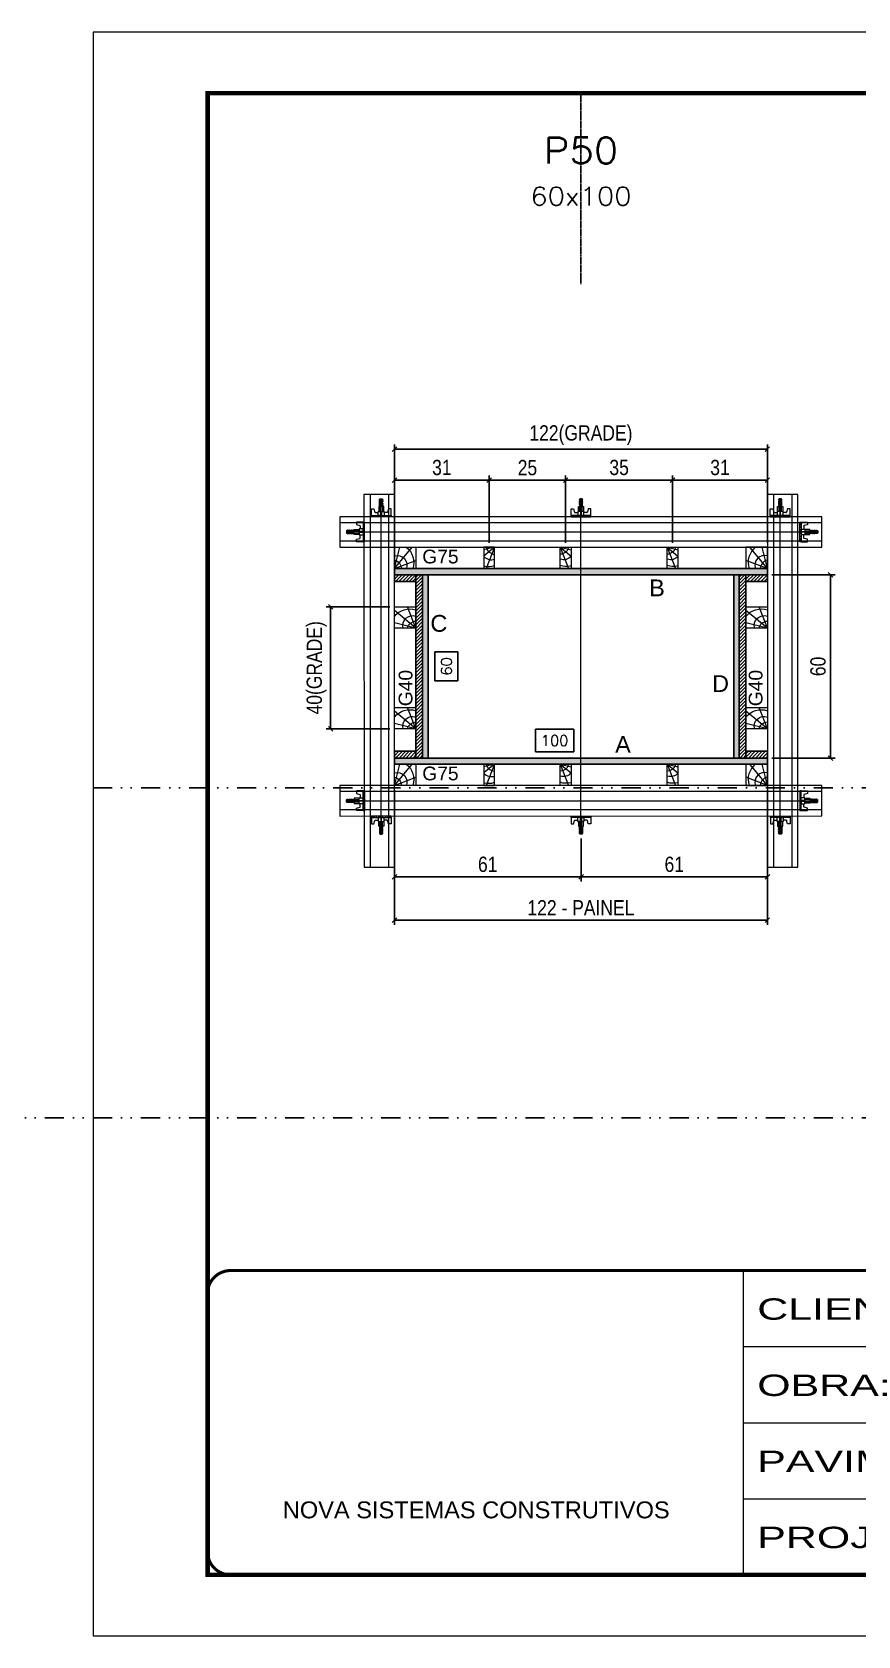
# Model space of a CAD drawing. Extents: x 13741 to 27878, y -21631 to 6985.
# Drawn here: x 19142 to 19683, y 2489 to 3539 of the extents above; entities that cross this region are included whole.
import ezdxf
from ezdxf.enums import TextEntityAlignment as Align

# ---------------------------------------------------------------- set-up
doc = ezdxf.new("R2010")
doc.units = 0
for name, pattern in [('CONTINUO', [0]), ('DASHED', [0.75, 0.5, -0.25]), ('DIVIDE2', [0.625, 0.25, -0.125, 0, -0.125, 0, -0.125]), ('HIDDEN', [0.375, 0.25, -0.125])]:
    doc.linetypes.add(name, pattern=pattern)
for name, color, linetype in [('CHAPA', 1, 'Continuous'), ('COTA', 241, 'Continuous'), ('MEIO_PONT', 93, 'Continuous'), ('Nível', 160, 'Continuous'), ('SARRAFO', 251, 'Continuous'), ('Texto de Titulo', 7, 'Continuous'), ('Texto Qtd Sarr', 242, 'Continuous'), ('TEXTO_GERAL', 7, 'Continuous')]:
    doc.layers.add(name, color=color, linetype=linetype)
for name, color, linetype, lineweight in [('Folhas', 255, 'Continuous', 9), ('Hachura', 251, 'Continuous', 9), ('Madeira', 126, 'Continuous', 18), ('Perfil Metálico', 224, 'Continuous', 18), ('SARRAFO DE PRESSAO', 251, 'DASHED', 9), ('Texto Seção', 7, 'Continuous', 15)]:
    doc.layers.add(name, color=color, linetype=linetype, lineweight=lineweight)
doc.styles.add('ARIAL', font='arial.ttf')
doc.styles.add('COTA TECNICA 2X', font='techl___.ttf', dxfattribs={"height": 10})
doc.styles.add('ROMANS', font='romans.shx')
doc.styles.add('SANSSERIF', font='sas_____.pfb')
doc.styles.add('Tecnologia', font='')
doc.styles.get('Tecnologia').set_extended_font_data('Forgotten Futurist')
doc.dimstyles.new('SECAO PILAR', dxfattribs={"dimtxt": 10, "dimasz": 3, "dimexe": 3, "dimexo": 3, "dimgap": 3, "dimtad": 1, "dimdec": 1, "dimlfac": 0.5, "dimzin": 12, "dimdsep": 46, "dimtxsty": 'COTA TECNICA 2X', "dimblk1": 'OBLIQUE', "dimblk2": 'OBLIQUE', "dimsah": 1, "dimcen": 0.9, "dimclrd": 256, "dimclre": 256, "dimclrt": 256, "dimadec": 1, "dimazin": 3, "dimtfac": 1, "dimtdec": 1, "dimtmove": 0, "dimatfit": 3, "dimfxl": 1, "dimtolj": 1, "dimtzin": 12, "dimarcsym": 0})
doc.dimstyles.new('SECÇÃO 2', dxfattribs={"dimtxt": 7, "dimasz": 6, "dimexe": 0.18, "dimexo": 2, "dimgap": -4, "dimtad": 3, "dimdec": 1, "dimlfac": 0.5, "dimzin": 12, "dimdsep": 46, "dimtxsty": 'ROMANS', "dimblk": 'ARCHTICK', "dimcen": 0.09, "dimse1": 1, "dimse2": 1, "dimsd1": 1, "dimsd2": 1, "dimclrd": 180, "dimclre": 5, "dimclrt": 1, "dimadec": 0, "dimazin": 3, "dimtfac": 1, "dimtdec": 1, "dimtofl": 0, "dimtmove": 0, "dimatfit": 3, "dimldrblk": 'ARCHTICK', "dimfxl": 1, "dimtolj": 1, "dimtzin": 0, "dimarcsym": 0})

# ---------------------------------------------------------------- blocks, each defined once
blk = doc.blocks.new('9999999999')
at = {"color": 30, "linetype": 'CONTINUO'}
for p, q in [((98564.6, 34230.2), (98564.6, 34429.4)), ((98564.6, 34379.6), (99584, 34379.6)), ((98564.6, 34329.8), (99488, 34329.8)), ((99584, 34329.8), (99488, 34329.8)), ((99488, 34329.8), (99488, 34230.2)), ((98564.6, 34280), (99488, 34280))]:
    blk.add_line(p, q, dxfattribs=at)
at = {"color": 30, "linetype": 'CONTINUO', "const_width": 2}
blk.add_lwpolyline([(99584, 34230.2), (99584, 34414.4, 0.414214), (99569, 34429.4), (98229, 34429.4, 0.414214), (98214, 34414.4), (98214, 34245.2, 0.414214), (98229, 34230.2), (99584, 34230.2)], format="xyb", dxfattribs=at)
at = {"layer": 'Folhas'}
blk.add_lwpolyline([(98139, 34190.2), (99624, 34190.2), (99624, 35240.2), (98139, 35240.2)], close=True, dxfattribs=at)
at = {"layer": 'Folhas', "color": 30, "const_width": 3}
blk.add_lwpolyline([(98214, 34230.2), (99584, 34230.2), (99584, 35200.2), (98214, 35200.2)], close=True, dxfattribs=at)
at = {"color": 7, "linetype": 'Continuous', "ltscale": 5, "style": 'ARIAL'}
for s, height, p in [('SKR', 15.48, (98837.7, 34393.1)), ('LEAF LOEFGREN', 15.483, (98837.7, 34343.3)), ('2° SUBSOLO SUPERIOR', 15.483, (98837.7, 34293.5)), ('NOVA SISTEMAS CONSTRUTIVOS', 11.059, (98263.2, 34267.2)), ('PILARES', 15.48, (98837.7, 34243.7))]:
    blk.add_text(s, height=height, dxfattribs=at).set_placement(p)
at = {"layer": 'Folhas', "color": 7, "style": 'Tecnologia', "width": 1.5}
for s, p in [('CLIENTE:', (98573.7, 34397.2)), ('OBRA:', (98573.7, 34347.3)), ('PAVIMENTO:', (98573.7, 34297.5)), ('PROJETO:', (98573.7, 34247.7))]:
    blk.add_text(s, height=14, dxfattribs=at).set_placement(p)
blk = doc.blocks.new('*D1164')
at = {"layer": 'COTA', "color": 180, "lineweight": -2, "transparency": 16777216}
for p, q in [((19420.8, 3133.2), (19405.8, 3133.2)), ((19405.8, 3133.2), (19405.8, 3114.2)), ((19420.8, 3114.2), (19420.8, 3133.2)), ((19405.8, 3114.2), (19420.8, 3114.2))]:
    blk.add_line(p, q, dxfattribs=at)
at = {"layer": 'Defpoints', "color": 0, "transparency": 16777216}
for p in [(19418.6, 3183.7), (19418.6, 3063.7), (19424.8, 3063.7)]:
    blk.add_point(p, dxfattribs=at)
at = {"layer": 'COTA', "color": 1, "transparency": 16777216, "insert": (19413.3, 3123.7), "char_height": 7, "attachment_point": 5, "rotation": 90, "style": 'ROMANS'}
blk.add_mtext('\\A1;60', dxfattribs=at)
blk = doc.blocks.new('_ArchTick')
at = {"color": 0, "linetype": 'ByBlock', "const_width": 0.15}
blk.add_lwpolyline([(-0.5, -0.5), (0.5, 0.5)], dxfattribs=at)
blk = doc.blocks.new('*D1165')
at = {"layer": 'COTA', "color": 180, "lineweight": -2, "transparency": 16777216}
for p, q in [((19496.6, 3082.7), (19471.6, 3082.7)), ((19471.6, 3082.7), (19471.6, 3067.7)), ((19496.6, 3067.7), (19496.6, 3082.7)), ((19471.6, 3067.7), (19496.6, 3067.7))]:
    blk.add_line(p, q, dxfattribs=at)
at = {"layer": 'Defpoints', "color": 0, "transparency": 16777216}
for p in [(19401.3, 3063.7), (19601.3, 3063.7), (19601.3, 3063.7)]:
    blk.add_point(p, dxfattribs=at)
at = {"layer": 'COTA', "color": 1, "transparency": 16777216, "insert": (19484.1, 3075.2), "char_height": 7, "attachment_point": 5, "style": 'ROMANS'}
blk.add_mtext('\\A1;100', dxfattribs=at)
blk = doc.blocks.new('_Oblique')
at = {"color": 0, "linetype": 'ByBlock', "lineweight": -2}
blk.add_line((-0.5, -0.5), (0.5, 0.5), dxfattribs=at)
blk = doc.blocks.new('*D1166')
at = {"layer": 'COTA', "lineweight": -2, "transparency": 16777216}
for p, q in [((19379.3, 3042.8), (19379.3, 2954.6)), ((19623.3, 3042.8), (19623.3, 2954.6)), ((19379.3, 2957.6), (19623.3, 2957.6))]:
    blk.add_line(p, q, dxfattribs=at)
at = {"layer": 'Defpoints', "color": 0, "transparency": 16777216}
for p in [(19379.3, 3045.8), (19623.3, 3045.8), (19623.3, 2957.6)]:
    blk.add_point(p, dxfattribs=at)
at = {"layer": 'COTA', "lineweight": -2, "transparency": 16777216, "xscale": 3, "yscale": 3, "zscale": 3, "rotation": 180}
blk.add_blockref('_Oblique', (19379.3, 2957.6), dxfattribs=at)
at = {"layer": 'COTA', "lineweight": -2, "transparency": 16777216, "xscale": 3, "yscale": 3, "zscale": 3}
blk.add_blockref('_Oblique', (19623.3, 2957.6), dxfattribs=at)
at = {"layer": 'COTA', "transparency": 16777216, "insert": (19501.3, 2965.7), "char_height": 10, "attachment_point": 5, "style": 'COTA TECNICA 2X'}
blk.add_mtext('\\A1;122 - PAINEL', dxfattribs=at)
blk = doc.blocks.new('*D1167')
at = {"layer": 'COTA', "lineweight": -2, "transparency": 16777216}
for p, q in [((19376.3, 3162.8), (19334.5, 3162.8)), ((19337.5, 3082.8), (19337.5, 3162.8)), ((19376.3, 3082.8), (19334.5, 3082.8))]:
    blk.add_line(p, q, dxfattribs=at)
at = {"layer": 'Defpoints', "color": 0, "transparency": 16777216}
for p in [(19337.5, 3162.8), (19379.3, 3162.8), (19379.3, 3082.8)]:
    blk.add_point(p, dxfattribs=at)
at = {"layer": 'COTA', "lineweight": -2, "transparency": 16777216, "xscale": 3, "yscale": 3, "zscale": 3}
for p, rotation in [((19337.5, 3162.8), 90), ((19337.5, 3082.8), 270)]:
    blk.add_blockref('_Oblique', p, dxfattribs=dict(at, rotation=rotation))
at = {"layer": 'COTA', "transparency": 16777216, "insert": (19328.3, 3122.8), "char_height": 10, "attachment_point": 5, "rotation": 90, "style": 'COTA TECNICA 2X'}
blk.add_mtext('\\A1;40(GRADE)', dxfattribs=at)
blk = doc.blocks.new('*D1168')
at = {"layer": 'COTA', "lineweight": -2, "transparency": 16777216}
for p, q in [((19379.3, 3042.7), (19379.3, 2983)), ((19501.4, 3011), (19501.4, 2983)), ((19379.3, 2986), (19501.4, 2986))]:
    blk.add_line(p, q, dxfattribs=at)
at = {"layer": 'Defpoints', "color": 0, "transparency": 16777216}
for p in [(19379.3, 3045.7), (19501.4, 3014), (19501.4, 2986)]:
    blk.add_point(p, dxfattribs=at)
at = {"layer": 'COTA', "lineweight": -2, "transparency": 16777216, "xscale": 3, "yscale": 3, "zscale": 3, "rotation": 180}
blk.add_blockref('_Oblique', (19379.3, 2986), dxfattribs=at)
at = {"layer": 'COTA', "lineweight": -2, "transparency": 16777216, "xscale": 3, "yscale": 3, "zscale": 3}
blk.add_blockref('_Oblique', (19501.4, 2986), dxfattribs=at)
at = {"layer": 'COTA', "transparency": 16777216, "insert": (19440.3, 2994.1), "char_height": 10, "attachment_point": 5, "style": 'COTA TECNICA 2X'}
blk.add_mtext('\\A1;61', dxfattribs=at)
blk = doc.blocks.new('*D1169')
at = {"layer": 'COTA', "lineweight": -2, "transparency": 16777216}
for p, q in [((19379.3, 3190.7), (19379.3, 3248.7)), ((19379.3, 3245.7), (19441.3, 3245.7)), ((19441.3, 3204.7), (19441.3, 3248.7))]:
    blk.add_line(p, q, dxfattribs=at)
at = {"layer": 'Defpoints', "color": 0, "transparency": 16777216}
for p in [(19441.3, 3245.7), (19441.3, 3201.7), (19379.3, 3187.7)]:
    blk.add_point(p, dxfattribs=at)
at = {"layer": 'COTA', "lineweight": -2, "transparency": 16777216, "xscale": 3, "yscale": 3, "zscale": 3, "rotation": 180}
blk.add_blockref('_Oblique', (19379.3, 3245.7), dxfattribs=at)
at = {"layer": 'COTA', "lineweight": -2, "transparency": 16777216, "xscale": 3, "yscale": 3, "zscale": 3}
blk.add_blockref('_Oblique', (19441.3, 3245.7), dxfattribs=at)
at = {"layer": 'COTA', "transparency": 16777216, "insert": (19410.3, 3253.9), "char_height": 10, "attachment_point": 5, "style": 'COTA TECNICA 2X'}
blk.add_mtext('\\A1;31', dxfattribs=at)
blk = doc.blocks.new('PONTALETE')
at = {"layer": 'Madeira'}
for q in [(2.71, 7), (7, 5.76), (7, 1.74)]:
    blk.add_line((0, 0), q, dxfattribs=at)
blk.add_lwpolyline([(0, 0), (7, 0), (7, 7), (0, 7)], close=True, dxfattribs=at)
for centre, radius, start, end in [((2.04, 0.06), 6.23, 37.2818, 109.0913), ((1.09, 0.9), 3.19, 343.603, 109.9847), ((-0.21, -0.78), 3.09, 14.6322, 86.0383)]:
    blk.add_arc(centre, radius, start, end, dxfattribs=at)
blk = doc.blocks.new('C')
at = {"layer": 'Hachura', "color": 0}
for p, q in [((0, 3.22), (0, -3.22)), ((0.45, 3.22), (0, 3.22)), ((0.46, 3.16), (0, 3.16)), ((0.46, 3.05), (0, 3.05)), ((0.46, 2.88), (0, 2.88)), ((0, 2.75), (0, -1.16)), ((0.46, 2.65), (0, 2.65)), ((0.46, 2.23), (0, 2.23)), ((0.46, 1.51), (0, 1.51)), ((0.39, 0.49), (0.17, 0.49)), ((0.45, -3.23), (0.45, 3.22)), ((0.45, 3.22), (2.58, 3.22)), ((1.74, 0.97), (0.45, 0.97)), ((1.45, 0.1), (0.45, 0.1)), ((1.35, 1.94), (1.35, 0.96)), ((2.58, 2.39), (1.47, 2.09)), ((1.74, -0.97), (1.74, 0.97)), ((1.74, 0.97), (1.74, 0.84)), ((1.74, 0.97), (1.74, 0.84)), ((1.74, 0.84), (3.35, 0.84)), ((3.35, 0.45), (1.74, 0.45)), ((2.58, 3.22), (2.58, 2.39)), ((3.32, 0.84), (3.32, -0.84)), ((3.35, 0.84), (3.35, -0.84)), ((3.68, 0.45), (3.35, 0.45)), ((3.84, -0.52), (3.35, 0.45)), ((3.35, 0.06), (3.67, -0.57)), ((3.68, 0.45), (4.16, -0.52)), ((3.72, 0.5), (4.25, -0.57)), ((4.37, -0.55), (3.83, 0.53)), ((4.15, 0.45), (3.93, 0.45)), ((4.42, -0.52), (3.93, 0.45)), ((4.15, 0.45), (4.26, 0.45)), ((4.26, 0.45), (4.74, -0.52)), ((4.3, 0.5), (4.83, -0.57)), ((4.95, -0.55), (4.41, 0.53)), ((4.51, 0.45), (4.84, 0.45)), ((5, -0.52), (4.51, 0.45)), ((4.84, 0.45), (5.32, -0.52)), ((4.88, 0.5), (5.41, -0.57)), ((5.53, -0.55), (4.99, 0.53)), ((5.58, -0.52), (5.09, 0.45)), ((5.42, 0.45), (5.09, 0.45)), ((5.58, -0.52), (5.09, 0.45)), ((5.42, 0.45), (5.74, -0.19)), ((5.46, 0.5), (5.74, -0.07)), ((5.74, 0.19), (5.57, 0.53)), ((5.74, 0.32), (5.68, 0.45)), ((5.68, 0.45), (5.74, 0.45)), ((5.74, 0.45), (5.9, 0.29)), ((5.74, 0.45), (5.74, -0.52)), ((5.9, -0.36), (5.9, 0.29)), ((0.45, 0), (0, 0)), ((0.46, -1.52), (0, -1.52)), ((0.46, -2.23), (0, -2.23)), ((0.46, -2.65), (0, -2.65)), ((0.46, -2.88), (0, -2.88)), ((0.46, -3.05), (0, -3.05)), ((0.46, -3.16), (0, -3.16)), ((0, -3.22), (2.57, -3.22)), ((0.08, -0.48), (0.29, -0.48)), ((0.29, -0.48), (0.4, -0.48)), ((0.45, 0), (0.45, -0.97)), ((0.45, -0.16), (1.45, -0.16)), ((0.45, -0.65), (0.45, -0.32)), ((0.45, -3.23), (0.45, -0.65)), ((0.45, -0.97), (1.74, -0.97)), ((1.35, -1.94), (1.35, -0.97)), ((2.58, -2.39), (1.47, -2.1)), ((3.35, -0.32), (1.74, -0.32)), ((3.35, -0.84), (1.74, -0.84)), ((2.58, -3.23), (2.58, -2.39)), ((3.35, -0.07), (3.58, -0.52)), ((3.35, -0.52), (3.58, -0.52)), ((3.84, -0.52), (4.16, -0.52)), ((4.42, -0.52), (4.74, -0.52)), ((4.63, -0.52), (4.74, -0.52)), ((5, -0.52), (5.32, -0.52)), ((5.58, -0.52), (5.74, -0.52)), ((5.74, -0.52), (5.9, -0.36)), ((5.74, -0.52), (5.74, -0.52))]:
    blk.add_line(p, q, dxfattribs=at)
for centre, radius, start, end in [((1.52, 1.94), 0.161, 104.7436, 180), ((1.44, -0.03), 0.129, 272.695, 87.305), ((3.81, 0.39), 0.143, 25.5688, 154.4312), ((4.39, 0.39), 0.143, 25.5688, 154.4312), ((4.97, 0.39), 0.143, 25.5688, 154.4312), ((5.55, 0.39), 0.143, 25.5688, 154.4312), ((0.17, -0.37), 0.174, 221.744, 317.8592), ((1.52, -1.94), 0.161, 180, 255.2564), ((3.71, -0.4), 0.174, 222.1408, 318.256), ((4.29, -0.4), 0.174, 222.1408, 318.256), ((4.87, -0.4), 0.174, 222.1408, 318.256), ((5.45, -0.4), 0.174, 222.1408, 318.256), ((5.61, -0.4), 0.174, 317.8592, 318.256)]:
    blk.add_arc(centre, radius, start, end, dxfattribs=at)
blk = doc.blocks.new('MEIO PONTALETE')
at = {"layer": 'Madeira'}
for q in [(2.71, 7), (3.5, 2.88), (3.5, 0.87)]:
    blk.add_line((0, 0), q, dxfattribs=at)
blk.add_lwpolyline([(0, 0), (3.5, 0), (3.5, 7), (0, 7)], close=True, dxfattribs=at)
for centre, radius, start, end in [((2.04, 0.06), 6.23, 76.4499, 109.0913), ((1.09, 0.9), 3.19, 40.9063, 109.9847), ((-0.21, -0.78), 3.09, 14.6322, 86.0383)]:
    blk.add_arc(centre, radius, start, end, dxfattribs=at)
blk = doc.blocks.new('*D1185')
at = {"layer": 'COTA', "lineweight": -2, "transparency": 16777216}
for p, q in [((19441.3, 3204.7), (19441.3, 3248.7)), ((19441.3, 3245.7), (19491.3, 3245.7)), ((19491.3, 3204.7), (19491.3, 3248.7))]:
    blk.add_line(p, q, dxfattribs=at)
at = {"layer": 'Defpoints', "color": 0, "transparency": 16777216}
for p in [(19491.3, 3245.7), (19441.3, 3201.7), (19491.3, 3201.7)]:
    blk.add_point(p, dxfattribs=at)
at = {"layer": 'COTA', "lineweight": -2, "transparency": 16777216, "xscale": 3, "yscale": 3, "zscale": 3, "rotation": 180}
blk.add_blockref('_Oblique', (19441.3, 3245.7), dxfattribs=at)
at = {"layer": 'COTA', "lineweight": -2, "transparency": 16777216, "xscale": 3, "yscale": 3, "zscale": 3}
blk.add_blockref('_Oblique', (19491.3, 3245.7), dxfattribs=at)
at = {"layer": 'COTA', "transparency": 16777216, "insert": (19466.3, 3253.8), "char_height": 10, "attachment_point": 5, "style": 'COTA TECNICA 2X'}
blk.add_mtext('\\A1;25', dxfattribs=at)
blk = doc.blocks.new('*D1186')
at = {"layer": 'COTA', "lineweight": -2, "transparency": 16777216}
for p, q in [((19379.3, 3204.7), (19379.3, 3268.9)), ((19623.3, 3265.9), (19379.3, 3265.9)), ((19623.3, 3204.7), (19623.3, 3268.9))]:
    blk.add_line(p, q, dxfattribs=at)
at = {"layer": 'Defpoints', "color": 0, "transparency": 16777216}
for p in [(19379.3, 3265.9), (19379.3, 3201.7), (19623.3, 3201.7)]:
    blk.add_point(p, dxfattribs=at)
at = {"layer": 'COTA', "lineweight": -2, "transparency": 16777216, "xscale": 3, "yscale": 3, "zscale": 3, "rotation": 180}
blk.add_blockref('_Oblique', (19379.3, 3265.9), dxfattribs=at)
at = {"layer": 'COTA', "lineweight": -2, "transparency": 16777216, "xscale": 3, "yscale": 3, "zscale": 3}
blk.add_blockref('_Oblique', (19623.3, 3265.9), dxfattribs=at)
at = {"layer": 'COTA', "transparency": 16777216, "insert": (19501.3, 3275.1), "char_height": 10, "attachment_point": 5, "style": 'COTA TECNICA 2X'}
blk.add_mtext('\\A1;122(GRADE)', dxfattribs=at)
blk = doc.blocks.new('*D1187')
at = {"layer": 'COTA', "lineweight": -2, "transparency": 16777216}
for p, q in [((19626.3, 3183.7), (19667.6, 3183.7)), ((19664.6, 3063.7), (19664.6, 3183.7)), ((19626.3, 3063.7), (19667.6, 3063.7))]:
    blk.add_line(p, q, dxfattribs=at)
at = {"layer": 'Defpoints', "color": 0, "transparency": 16777216}
for p in [(19623.3, 3183.7), (19664.6, 3183.7), (19623.3, 3063.7)]:
    blk.add_point(p, dxfattribs=at)
at = {"layer": 'COTA', "lineweight": -2, "transparency": 16777216, "xscale": 3, "yscale": 3, "zscale": 3}
for p, rotation in [((19664.6, 3183.7), 90), ((19664.6, 3063.7), 270)]:
    blk.add_blockref('_Oblique', p, dxfattribs=dict(at, rotation=rotation))
at = {"layer": 'COTA', "transparency": 16777216, "insert": (19656.5, 3123.7), "char_height": 10, "attachment_point": 5, "rotation": 90, "style": 'COTA TECNICA 2X'}
blk.add_mtext('\\A1;60', dxfattribs=at)
blk = doc.blocks.new('titulo1')
at = {"layer": 'Defpoints', "color": 252, "linetype": 'HIDDEN', "ltscale": 2}
blk.add_line((0, 0), (0, 125), dxfattribs=at)
at = {"layer": 'Defpoints', "style": 'ROMANS', "oblique": 15}
blk.add_attdef('FOLHA', text='', height=10, dxfattribs=at).set_placement((0, 15.6), align=Align.MIDDLE_CENTER)
at = {"layer": 'Texto Qtd Sarr', "color": 3, "style": 'ROMANS', "oblique": 15}
for tag, height, p in [('TITULO', 17, (0, 71.4)), ('SEÇÃO', 12, (0, 41.5))]:
    blk.add_attdef(tag, text='', height=height, dxfattribs=at).set_placement(p, align=Align.MIDDLE_CENTER)
blk = doc.blocks.new('*D1188')
at = {"layer": 'COTA', "lineweight": -2, "transparency": 16777216}
for p, q in [((19501.4, 3011), (19501.4, 2983)), ((19501.4, 2986), (19623.4, 2986)), ((19623.4, 2989.2), (19623.4, 2983))]:
    blk.add_line(p, q, dxfattribs=at)
at = {"layer": 'Defpoints', "color": 0, "transparency": 16777216}
for p in [(19501.4, 3014), (19623.4, 2992.2), (19623.4, 2986)]:
    blk.add_point(p, dxfattribs=at)
at = {"layer": 'COTA', "lineweight": -2, "transparency": 16777216, "xscale": 3, "yscale": 3, "zscale": 3, "rotation": 180}
blk.add_blockref('_Oblique', (19501.4, 2986), dxfattribs=at)
at = {"layer": 'COTA', "lineweight": -2, "transparency": 16777216, "xscale": 3, "yscale": 3, "zscale": 3}
blk.add_blockref('_Oblique', (19623.4, 2986), dxfattribs=at)
at = {"layer": 'COTA', "transparency": 16777216, "insert": (19562.4, 2994.1), "char_height": 10, "attachment_point": 5, "style": 'COTA TECNICA 2X'}
blk.add_mtext('\\A1;61', dxfattribs=at)
blk = doc.blocks.new('*D1189')
at = {"layer": 'COTA', "lineweight": -2, "transparency": 16777216}
for p, q in [((19491.3, 3204.7), (19491.3, 3248.7)), ((19491.3, 3245.7), (19561.3, 3245.7)), ((19561.3, 3204.7), (19561.3, 3248.7))]:
    blk.add_line(p, q, dxfattribs=at)
at = {"layer": 'Defpoints', "color": 0, "transparency": 16777216}
for p in [(19561.3, 3245.7), (19491.3, 3201.7), (19561.3, 3201.7)]:
    blk.add_point(p, dxfattribs=at)
at = {"layer": 'COTA', "lineweight": -2, "transparency": 16777216, "xscale": 3, "yscale": 3, "zscale": 3, "rotation": 180}
blk.add_blockref('_Oblique', (19491.3, 3245.7), dxfattribs=at)
at = {"layer": 'COTA', "lineweight": -2, "transparency": 16777216, "xscale": 3, "yscale": 3, "zscale": 3}
blk.add_blockref('_Oblique', (19561.3, 3245.7), dxfattribs=at)
at = {"layer": 'COTA', "transparency": 16777216, "insert": (19526.3, 3253.9), "char_height": 10, "attachment_point": 5, "style": 'COTA TECNICA 2X'}
blk.add_mtext('\\A1;35', dxfattribs=at)
blk = doc.blocks.new('*D1190')
at = {"layer": 'COTA', "lineweight": -2, "transparency": 16777216}
for p, q in [((19561.3, 3204.7), (19561.3, 3248.7)), ((19561.3, 3245.7), (19623.3, 3245.7)), ((19623.3, 3239.3), (19623.3, 3248.7))]:
    blk.add_line(p, q, dxfattribs=at)
at = {"layer": 'Defpoints', "color": 0, "transparency": 16777216}
for p in [(19623.3, 3245.7), (19623.3, 3236.3), (19561.3, 3201.7)]:
    blk.add_point(p, dxfattribs=at)
at = {"layer": 'COTA', "lineweight": -2, "transparency": 16777216, "xscale": 3, "yscale": 3, "zscale": 3, "rotation": 180}
blk.add_blockref('_Oblique', (19561.3, 3245.7), dxfattribs=at)
at = {"layer": 'COTA', "lineweight": -2, "transparency": 16777216, "xscale": 3, "yscale": 3, "zscale": 3}
blk.add_blockref('_Oblique', (19623.3, 3245.7), dxfattribs=at)
at = {"layer": 'COTA', "transparency": 16777216, "insert": (19592.3, 3253.9), "char_height": 10, "attachment_point": 5, "style": 'COTA TECNICA 2X'}
blk.add_mtext('\\A1;31', dxfattribs=at)

msp = doc.modelspace()

# ---------------------------------------------------------------- hatches: boundary and pattern name
at = {"layer": 'Hachura'}
h = msp.add_hatch(color=256, dxfattribs=at)
h.dxf.hatch_style = 1
h.paths.add_polyline_path([(19623.31, 3183.74), (19623.31, 3187.74), (19379.31, 3187.74), (19379.31, 3183.74)])
h = msp.add_hatch(dxfattribs=at)
h.set_pattern_fill('ANSI31', color=256, scale=0.5, angle=180, style=0)
h.set_pattern_definition([(225, (10255.3584, -19745.6665), (1.12253202, -1.12253202), [])])
h.paths.add_polyline_path([(19393.31, 3183.74), (19393.31, 3179.34), (19379.31, 3179.34), (19379.31, 3183.74)])
h = msp.add_hatch(dxfattribs=at)
h.set_pattern_fill('ANSI31', color=256, scale=0.5, angle=180, style=0)
h.set_pattern_definition([(225, (10255.3584, -19825.6665), (1.12253202, -1.12253202), [])])
h.paths.add_polyline_path([(19393.31, 3063.74), (19397.71, 3063.74), (19397.71, 3183.74), (19393.31, 3183.74)])
h = msp.add_hatch(color=256, dxfattribs=at)
h.dxf.hatch_style = 1
h.paths.add_polyline_path([(19397.71, 3063.74), (19401.31, 3063.74), (19401.31, 3183.74), (19397.71, 3183.74)])
h = msp.add_hatch(color=256, dxfattribs=at)
h.dxf.hatch_style = 1
h.paths.add_polyline_path([(19601.31, 3063.74), (19604.91, 3063.74), (19604.91, 3183.74), (19601.31, 3183.74)])
h = msp.add_hatch(dxfattribs=at)
h.set_pattern_fill('ANSI31', color=256, scale=0.5, angle=180, style=0)
h.set_pattern_definition([(225, (10466.9584, -19825.6665), (1.12253202, -1.12253202), [])])
h.paths.add_polyline_path([(19604.91, 3063.74), (19609.31, 3063.74), (19609.31, 3183.74), (19604.91, 3183.74)])
h = msp.add_hatch(dxfattribs=at)
h.set_pattern_fill('ANSI31', color=256, scale=0.5, angle=180, style=0)
h.set_pattern_definition([(225, (10485.3584, -19745.6665), (1.12253202, -1.12253202), [])])
h.paths.add_polyline_path([(19623.31, 3183.74), (19623.31, 3179.34), (19609.31, 3179.34), (19609.31, 3183.74)])
h = msp.add_hatch(dxfattribs=at)
h.set_pattern_fill('ANSI31', color=256, scale=0.5, angle=180, style=0)
h.set_pattern_definition([(225, (10255.3584, -19827.6665), (1.12253202, -1.12253202), [])])
h.paths.add_polyline_path([(19393.31, 3063.74), (19393.31, 3068.14), (19379.31, 3068.14), (19379.31, 3063.74)])
h = msp.add_hatch(dxfattribs=at)
h.set_pattern_fill('ANSI31', color=256, scale=0.5, angle=180, style=0)
h.set_pattern_definition([(225, (10120.3584, -19827.6665), (1.12253202, -1.12253202), [])])
h.paths.add_polyline_path([(19609.31, 3063.74), (19609.31, 3068.14), (19623.31, 3068.14), (19623.31, 3063.74)])
h = msp.add_hatch(color=256, dxfattribs=at)
h.dxf.hatch_style = 1
h.paths.add_polyline_path([(19623.31, 3063.74), (19623.31, 3059.74), (19379.31, 3059.74), (19379.31, 3063.74)])

# ---------------------------------------------------------------- linework, layer by layer
at = {"layer": 'CHAPA'}
for points in [[(19623.31, 3183.74), (19623.31, 3187.74), (19379.31, 3187.74), (19379.31, 3183.74)], [(19397.71, 3063.74), (19401.31, 3063.74), (19401.31, 3183.74), (19397.71, 3183.74)], [(19601.31, 3063.74), (19604.91, 3063.74), (19604.91, 3183.74), (19601.31, 3183.74)], [(19623.31, 3063.74), (19623.31, 3059.74), (19379.31, 3059.74), (19379.31, 3063.74)]]:
    msp.add_lwpolyline(points, close=True, dxfattribs=at)
at = {"layer": 'Hachura'}
for p, q in [((19370.62, 3014.97), (19370.62, 3228.71)), ((19501.31, 3014.97), (19501.31, 3228.71)), ((19631.7, 3014.97), (19631.7, 3228.71)), ((19348.83, 3211.74), (19651.46, 3211.73)), ((19348.83, 3035.74), (19651.46, 3035.75))]:
    msp.add_line(p, q, dxfattribs=at)
at = {"layer": 'Madeira'}
for points in [[(19379.31, 3187.74), (19379.31, 3201.74), (19623.31, 3201.77), (19623.31, 3187.77)], [(19393.31, 3082.8), (19379.31, 3082.8), (19379.31, 3162.79), (19393.31, 3162.79)], [(19623.31, 3082.8), (19609.31, 3082.8), (19609.31, 3162.79), (19623.31, 3162.79)], [(19379.31, 3045.74), (19379.31, 3059.74), (19623.31, 3059.74), (19623.31, 3045.74)]]:
    msp.add_lwpolyline(points, close=True, dxfattribs=at)
at = {"layer": 'MEIO_PONT'}
for points in [[(19623.31, 3201.74), (19623.31, 3187.74), (19623.31, 3187.74), (19623.31, 3201.74)], [(19623.31, 3059.74), (19623.31, 3045.74), (19623.31, 3045.74), (19623.31, 3059.74)]]:
    msp.add_lwpolyline(points, close=True, dxfattribs=at)
at = {"layer": 'Nível', "color": 4, "linetype": 'DIVIDE2', "ltscale": 50}
for p, q in [((19181.97, 3044.29), (21531.15, 3044.29)), ((13741.09, 2828.29), (21531.15, 2828.29))]:
    msp.add_line(p, q, dxfattribs=at)
at = {"layer": 'Perfil Metálico'}
for p, q in [((19363.34, 3236.35), (19363.34, 2992.24)), ((19375.34, 3236.35), (19375.34, 2992.24)), ((19627.36, 3236.35), (19627.36, 2992.24)), ((19639.36, 3236.35), (19639.36, 2992.24)), ((19659.03, 3217.68), (19343.59, 3217.68)), ((19659.03, 3205.68), (19343.59, 3205.68)), ((19659.03, 3041.74), (19343.59, 3041.74)), ((19659.03, 3029.74), (19343.59, 3029.74))]:
    msp.add_line(p, q, dxfattribs=at)
for points in [[(19379.28, 3236.35), (19359.28, 3236.35), (19359.34, 2992.24), (19379.34, 2992.24)], [(19643.3, 3236.35), (19623.3, 3236.35), (19623.36, 2992.24), (19643.36, 2992.24)], [(19659.03, 3201.74), (19659.03, 3221.74), (19343.59, 3221.68), (19343.59, 3201.68)], [(19343.59, 3045.74), (19343.59, 3025.74), (19659.03, 3025.8), (19659.03, 3045.8)]]:
    msp.add_lwpolyline(points, close=True, dxfattribs=at)
at = {"layer": 'SARRAFO'}
for points in [[(19379.31, 3179.34), (19393.31, 3179.34), (19393.31, 3183.74), (19379.31, 3183.74)], [(19379.31, 3179.34), (19393.31, 3179.34), (19393.31, 3183.74), (19379.31, 3183.74)], [(19397.71, 3183.74), (19397.71, 3063.74), (19393.31, 3063.74), (19393.31, 3183.74)], [(19397.71, 3183.74), (19397.71, 3063.74), (19393.31, 3063.74), (19393.31, 3183.74)], [(19604.91, 3183.74), (19604.91, 3063.74), (19609.31, 3063.74), (19609.31, 3183.74)], [(19604.91, 3183.74), (19604.91, 3063.74), (19609.31, 3063.74), (19609.31, 3183.74)], [(19609.31, 3179.34), (19623.31, 3179.34), (19623.31, 3183.74), (19609.31, 3183.74)], [(19609.31, 3179.34), (19623.31, 3179.34), (19623.31, 3183.74), (19609.31, 3183.74)], [(19379.31, 3068.14), (19393.31, 3068.14), (19393.31, 3063.74), (19379.31, 3063.74)], [(19379.31, 3068.14), (19393.31, 3068.14), (19393.31, 3063.74), (19379.31, 3063.74)], [(19623.31, 3068.14), (19609.31, 3068.14), (19609.31, 3063.74), (19623.31, 3063.74)], [(19623.31, 3068.14), (19609.31, 3068.14), (19609.31, 3063.74), (19623.31, 3063.74)]]:
    msp.add_lwpolyline(points, close=True, dxfattribs=at)

# ---------------------------------------------------------------- block references
at = {"layer": 'Hachura', "linetype": 'Continuous', "yscale": 2, "zscale": 2}
for p, xscale, rotation in [((19370.63, 3221.71), -2, 270), ((19501.3, 3221.71), 2, 90.00000000000001), ((19631.69, 3221.71), 2, 90.00000000000001), ((19359.63, 3211.74), 2, 180), ((19644.46, 3211.72), -2, 180), ((19370.62, 3025.77), 2, 270), ((19501.31, 3025.77), -2, 90), ((19631.7, 3025.77), -2, 90)]:
    msp.add_blockref('C', p, dxfattribs=dict(at, xscale=xscale, rotation=rotation))
for p, xscale in [((19359.63, 3035.74), -2), ((19644.46, 3035.76), 2)]:
    msp.add_blockref('C', p, dxfattribs=dict(at, xscale=xscale))
at = {"layer": 'MEIO_PONT'}
for name, p, xscale, yscale, zscale, rotation in [('PONTALETE', (19379.31, 3187.74), -2, 2, 2, 270), ('MEIO PONTALETE', (19444.81, 3201.74), 1.999999997962732, 1.999999997962732, 1.999999997962732, 180), ('MEIO PONTALETE', (19487.81, 3201.74), -1.999999997962732, 1.999999997962732, 1.999999997962732, 180), ('MEIO PONTALETE', (19557.81, 3201.74), -1.999999997962732, 1.999999997962732, 1.999999997962732, 180), ('PONTALETE', (19623.31, 3187.74), 2, 2, 2, 89.99999999999997), ('PONTALETE', (19379.31, 3045.74), -2, 2, 2, 270), ('MEIO PONTALETE', (19444.81, 3059.74), 1.999999997962732, 1.999999997962732, 1.999999997962732, 180), ('MEIO PONTALETE', (19487.81, 3059.74), -1.999999997962732, 1.999999997962732, 1.999999997962732, 180), ('MEIO PONTALETE', (19557.81, 3059.74), -1.999999997962732, 1.999999997962732, 1.999999997962732, 180), ('PONTALETE', (19623.31, 3045.74), 2, 2, 2, 89.99999999999997)]:
    msp.add_blockref(name, p, dxfattribs=dict(at, xscale=xscale, yscale=yscale, zscale=zscale, rotation=rotation))
at = {"layer": 'MEIO_PONT', "xscale": -2, "yscale": 2, "zscale": 2}
for p in [(19393.31, 3148.79), (19623.31, 3148.79), (19393.31, 3082.8), (19623.31, 3082.8)]:
    msp.add_blockref('PONTALETE', p, dxfattribs=at)
at = {"layer": 'SARRAFO DE PRESSAO', "color": 6, "linetype": 'ByBlock'}
msp.add_blockref('9999999999', (-78957.01, -31701.2), dxfattribs=at)
at = {"layer": 'Texto Seção'}
ref = msp.add_blockref('titulo1', (19501.31, 3374), dxfattribs=at)
ref.add_attrib('TITULO', 'P50', dxfattribs={"layer": 'Texto de Titulo', "color": 7, "height": 17, "style": 'ROMANS', "width": 1.1}).set_placement((19501.31, 3461.5), align=Align.MIDDLE_CENTER)
ref.add_attrib('SEÇÃO', '60x100', dxfattribs={"layer": 'Texto de Titulo', "color": 7, "height": 12, "style": 'ROMANS', "width": 1.1}).set_placement((19501.31, 3431.5), align=Align.MIDDLE_CENTER)

# ---------------------------------------------------------------- texts
at = {"layer": 'TEXTO_GERAL', "color": 0, "linetype": 'Continuous', "style": 'SANSSERIF'}
for p in [(19397.48, 3195.64), (19397.48, 3053.64)]:
    msp.add_text('G75', height=9, dxfattribs=at).set_placement(p, align=Align.MIDDLE_LEFT)
at = {"layer": 'TEXTO_GERAL', "style": 'ARIAL'}
for s, p in [('B', (19551.07, 3175.12)), ('C', (19408.33, 3151.89)), ('D', (19592.67, 3112.46)), ('A', (19528.81, 3072.67))]:
    msp.add_text(s, height=11, dxfattribs=at).set_placement(p, align=Align.MIDDLE_CENTER)
at = {"layer": 'TEXTO_GERAL', "color": 0, "linetype": 'Continuous', "char_height": 9, "width": 285.3299, "attachment_point": 7, "rotation": 90, "style": 'SANSSERIF'}
for insert in [(19391.17, 3097.65), (19620.26, 3097.65)]:
    msp.add_mtext('G40', dxfattribs=dict(at, insert=insert))

# ---------------------------------------------------------------- dimensions: what is measured, and where the dimension line sits
at = {"layer": 'COTA'}
for base, p1, p2, text, picture, middle in [((19379.31, 3265.86), (19623.31, 3201.74), (19379.31, 3201.74), '<>(GRADE)', '*D1186', (19501.31, 3275.08)), ((19623.31, 2957.58), (19379.31, 3045.75), (19623.31, 3045.79), '<> - PAINEL', '*D1166', (19501.31, 2965.65))]:
    dim = msp.add_linear_dim(base=base, p1=p1, p2=p2, text=text, dimstyle='SECAO PILAR', dxfattribs=at)
    dim.commit()
    dim.dimension.update_dxf_attribs({"geometry": picture, "text_midpoint": middle})
for base, p1, p2, picture, middle in [((19441.31, 3245.67), (19379.31, 3187.74), (19441.31, 3201.74), '*D1169', (19410.31, 3253.89)), ((19491.31, 3245.67), (19441.31, 3201.74), (19491.31, 3201.74), '*D1185', (19466.31, 3253.78)), ((19561.31, 3245.67), (19491.31, 3201.74), (19561.31, 3201.74), '*D1189', (19526.31, 3253.89)), ((19623.3, 3245.67), (19561.31, 3201.74), (19623.3, 3236.35), '*D1190', (19592.3, 3253.89)), ((19501.38, 2986), (19379.31, 3045.74), (19501.38, 3013.97), '*D1168', (19440.34, 2994.11)), ((19623.36, 2986), (19501.38, 3013.97), (19623.36, 2992.24), '*D1188', (19562.37, 2994.11))]:
    dim = msp.add_linear_dim(base=base, p1=p1, p2=p2, dimstyle='SECAO PILAR', dxfattribs=at)
    dim.commit()
    dim.dimension.update_dxf_attribs({"geometry": picture, "text_midpoint": middle})
dim = msp.add_linear_dim(base=(19424.85, 3063.74), p1=(19418.63, 3183.74), p2=(19418.63, 3063.74), angle=270, dimstyle='SECÇÃO 2', dxfattribs=at)
dim.commit()
dim.dimension.update_dxf_attribs({"geometry": '*D1164', "text_midpoint": (19424.85, 3123.74), "dimtype": 160})
dim = msp.add_linear_dim(base=(19664.61, 3183.74), p1=(19623.31, 3063.74), p2=(19623.31, 3183.74), angle=90, dimstyle='SECAO PILAR', dxfattribs=at)
dim.commit()
dim.dimension.update_dxf_attribs({"geometry": '*D1187', "text_midpoint": (19656.51, 3123.74)})
dim = msp.add_linear_dim(base=(19337.5, 3162.79), p1=(19379.31, 3082.8), p2=(19379.31, 3162.79), angle=90, text='<>(GRADE)', dimstyle='SECAO PILAR', dxfattribs=at)
dim.commit()
dim.dimension.update_dxf_attribs({"geometry": '*D1167', "text_midpoint": (19328.28, 3122.79)})
dim = msp.add_linear_dim(base=(19601.31, 3063.74), p1=(19401.31, 3063.74), p2=(19601.31, 3063.74), dimstyle='SECÇÃO 2', dxfattribs=at)
dim.commit()
dim.dimension.update_dxf_attribs({"geometry": '*D1165', "text_midpoint": (19484.11, 3063.74), "dimtype": 160})

doc.saveas('drawing.dxf')
